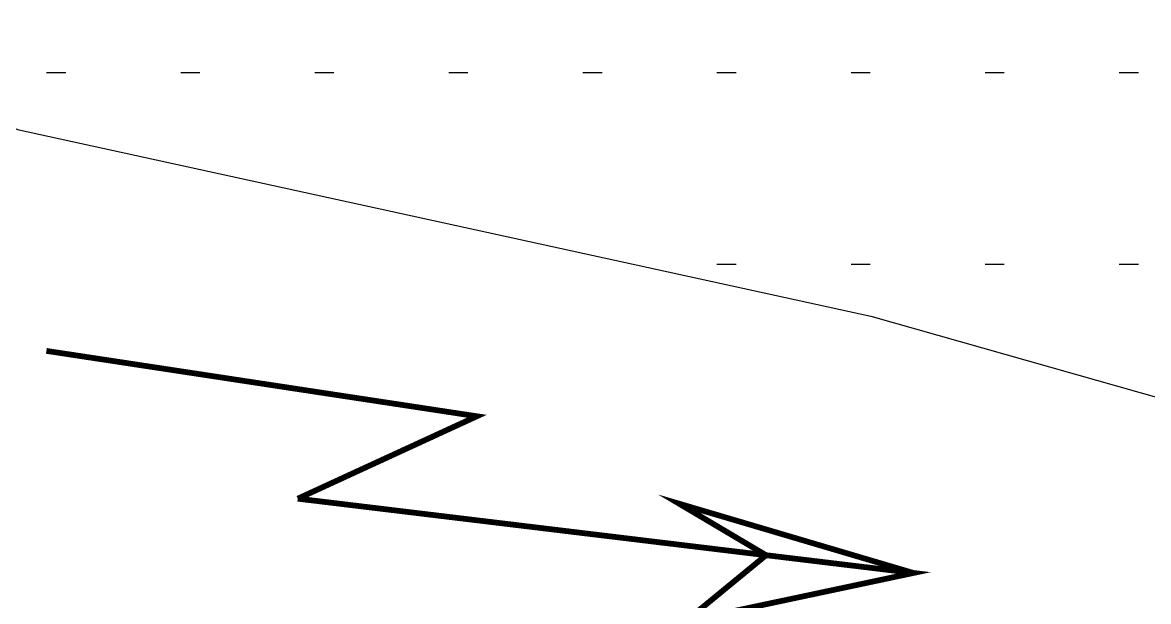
# Model space of a CAD drawing. Header units: inches. Extents: x -340059099 to 1458168, y 1119167 to 1294232938.
# Drawn here: x 465663 to 468602, y 2619372 to 2620884 of the extents above; entities that cross this region are included whole.
import ezdxf

# ---------------------------------------------------------------- set-up
doc = ezdxf.new("R2010")
doc.units = ezdxf.units.IN
doc.header["$MEASUREMENT"] = 0
doc.layers.add('Text', color=7, linetype='Continuous')

msp = doc.modelspace()

# ---------------------------------------------------------------- hatches: boundary and pattern name
at = {"layer": 'Text', "lineweight": 25}
h = msp.add_hatch(dxfattribs=at)
h.set_pattern_fill('ACAD_ISO07W100', color=0, scale=100, style=0)
h.set_pattern_definition([(0, (-169174.5, 21252.5), (0, 500), [50, -300])])
h.paths.add_polyline_path([(465188.6, 2624253.3), (464264.2, 2624777.2), (463454.1, 2625277.6), (462697.3, 2626182), (462462.5, 2626462.8), (459985.6, 2626462.8), (460112.9, 2626159.6), (460279.5, 2625440.9), (460816, 2624464.6), (461617.1, 2623095.9), (462601.5, 2621744.8), (463413.9, 2621290.4), (464368, 2621141.3), (465649.6, 2620604.1), (467877.5, 2620117.2), (469813.3, 2619567.8), (472435.3, 2618575.9), (472435.3, 2618836.1), (471435, 2619238), (471640.2, 2619289.4), (471753.5, 2619323.3), (471795.5, 2619395.1), (471734.4, 2619474.5), (471548.8, 2619626), (471397.5, 2619705.4), (470991, 2619880.7), (470499.4, 2620142.9), (470041.3, 2620424.2), (469377.6, 2620810.3), (468871.9, 2621191.7), (468223.8, 2621628), (467798.3, 2621870.4), (467454.7, 2622057), (466931.6, 2622344.1), (466677.6, 2622463.6), (466509.5, 2622493.5), (466453.4, 2622657.7), (466049.8, 2623028.3), (465770, 2623493.1), (465521.7, 2623899.4)])
h.paths.add_polyline_path([(464118.5, 2622840.1), (465003.5, 2622840.1), (465003.5, 2622534.1), (464118.5, 2622534.1)], flags=24)

# ---------------------------------------------------------------- linework, layer by layer
at = {"layer": 'Text'}
msp.add_lwpolyline([(464368, 2621141.3), (465649.6, 2620604.1), (467877.5, 2620117.2), (469813.3, 2619567.8), (472421.3, 2618581.2), (472435.3, 2614491.3), (472435.3, 2614491.3), (472435.3, 2618836.1), (471435, 2619238), (471640.2, 2619289.4), (471753.5, 2619323.3), (471795.5, 2619395.1), (471734.4, 2619474.5), (471548.8, 2619626), (471397.5, 2619705.4), (470991, 2619880.7), (470499.4, 2620142.9), (470041.3, 2620424.2), (469377.6, 2620810.3), (468871.9, 2621191.7)], dxfattribs=at)
at = {"layer": 'Text', "const_width": 15}
for points in [[(466381.4, 2619640.3), (466849, 2619855.5), (465725.2, 2620026.2)], [(466381.4, 2619640.3), (467988.7, 2619446.3), (467393.8, 2619320.1), (467604, 2619492.7), (467377, 2619627.2), (467988.7, 2619446.3)]]:
    msp.add_lwpolyline(points, dxfattribs=at)
at = {"layer": 'Text', "color": 1}
msp.add_circle((469844, 2616428.5), 81808, dxfattribs=at)

doc.saveas('drawing.dxf')
